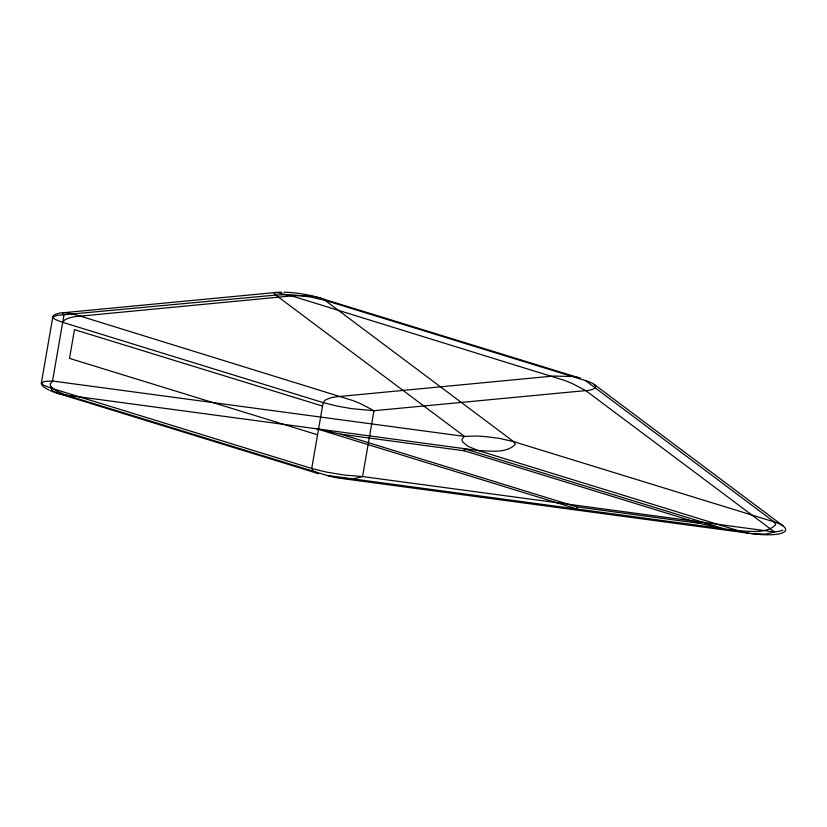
<?xml version="1.0" encoding="UTF-8"?>
<svg xmlns="http://www.w3.org/2000/svg" width="827" height="827" viewBox="0 0 827 827"><rect width="100%" height="100%" fill="white"/><g stroke="black" fill="none" stroke-linecap="round" stroke-linejoin="round"><path stroke-width="1.24" d="M62.19 312.761A36.409 8.932 9 0 0 52.773 317.082L55.171 319.46L61.529 321.982L323.119 402.604L337.426 406.16L352.013 408.703L373.969 410.699L585.774 390.602C588.865 390.571 599.244 388.948 594.179 384.4L782.859 525.734A36.409 8.932 9 0 1 785.64 529.859L785.412 530.645A36.409 8.932 9 0 1 775.437 534.428L772.48 534.666A36.409 8.932 9 0 1 751.691 533.611L339.804 478.233A22.618 5.551 9 0 1 326.696 475.37L66.222 395.13L56.071 390.902L51.078 386.809A48.1 11.795 9 0 1 50.189 383.935L52.535 381.02L464.423 436.398L475.163 436.056A47.883 11.743 9 0 1 485.377 436.594L499.549 438.403L513.67 441.649L774.113 521.889L775.726 524.638C766.701 533.922 750.554 531.223 738.542 530.758L577.194 509.06L316.751 428.81L340.951 434.216L576.584 506.827L699.983 523.419L724.183 528.825L463.74 448.575L464.35 450.808L699.983 523.419M52.773 317.082L41.381 382.942L43.779 385.32L51.295 388.204L311.727 468.454L326.034 472.021L344.28 475.06L362.577 476.559L774.465 531.937L765.699 534.128L751.691 533.611M51.47 387.191C50.313 391.016 55.337 392.484 58.045 393.425L318.478 473.675L313.164 471.183L311.727 468.454L323.119 402.604L325.259 400.082L329.435 398.263A62.718 15.382 9 0 1 335.338 396.898L553.273 376.047L572.325 376.523M62.687 322.354L64.816 319.832L69.003 318.013A62.718 15.382 9 0 1 74.895 316.648L292.965 295.787L304.191 295.59L314.105 296.614M53 316.648L57.301 315.376L275.732 295.063L286.473 294.722A47.883 11.743 9 0 1 296.697 295.26L310.869 297.069L324.99 300.315L585.423 380.554L774.113 521.889M774.465 531.937L585.774 390.602L572.274 383.542A115.759 28.397 9 0 0 564.531 380.41L291.714 295.89L276.011 292.469L62.842 312.782L62.47 313.609L63.927 315.17L52.535 381.02L44.451 381.433L41.381 382.942A36.409 8.932 9 0 0 49.134 390.086M63.679 312.596L70.171 313.381L79.909 315.997L352.726 400.516A115.759 28.397 9 0 1 360.469 403.638L373.969 410.699L362.577 476.559L353.811 478.75L339.804 478.233M340.951 434.216L464.35 450.808M326.665 475.38L575.85 508.884M738.542 530.758L478.109 450.508L467.958 446.28L462.965 442.187A48.1 11.795 9 0 1 462.066 439.313L464.423 436.398L275.732 295.063L274.223 293.337L275.484 292.5A36.409 8.932 9 0 1 281.697 292.21M322.52 406.067L74.492 329.642L69.52 358.38L317.547 434.806M576.584 506.827L577.194 509.06M585.392 380.565A22.691 5.572 9 0 1 594.262 384.41M283.95 292.22A36.409 8.932 9 0 1 317.372 297.224M782.787 530.117A35.644 8.746 9 0 1 774.413 531.906M50.271 390.602A36.409 8.932 9 0 0 58.045 393.425A14.018 3.442 9 0 0 66.212 395.11L478.109 450.508C490.122 450.973 506.269 453.682 515.283 444.388L513.67 441.649L324.99 300.315A13.935 3.422 9 0 0 319.884 297.937M574.538 376.874A13.098 3.215 9 0 1 580.285 378.197L319.832 297.947A12.498 3.07 9 0 0 316.483 297.079M774.082 521.899A22.691 5.572 9 0 1 782.942 525.745M748.58 533.146A23.166 5.686 9 0 1 738.563 530.748"/></g></svg>
